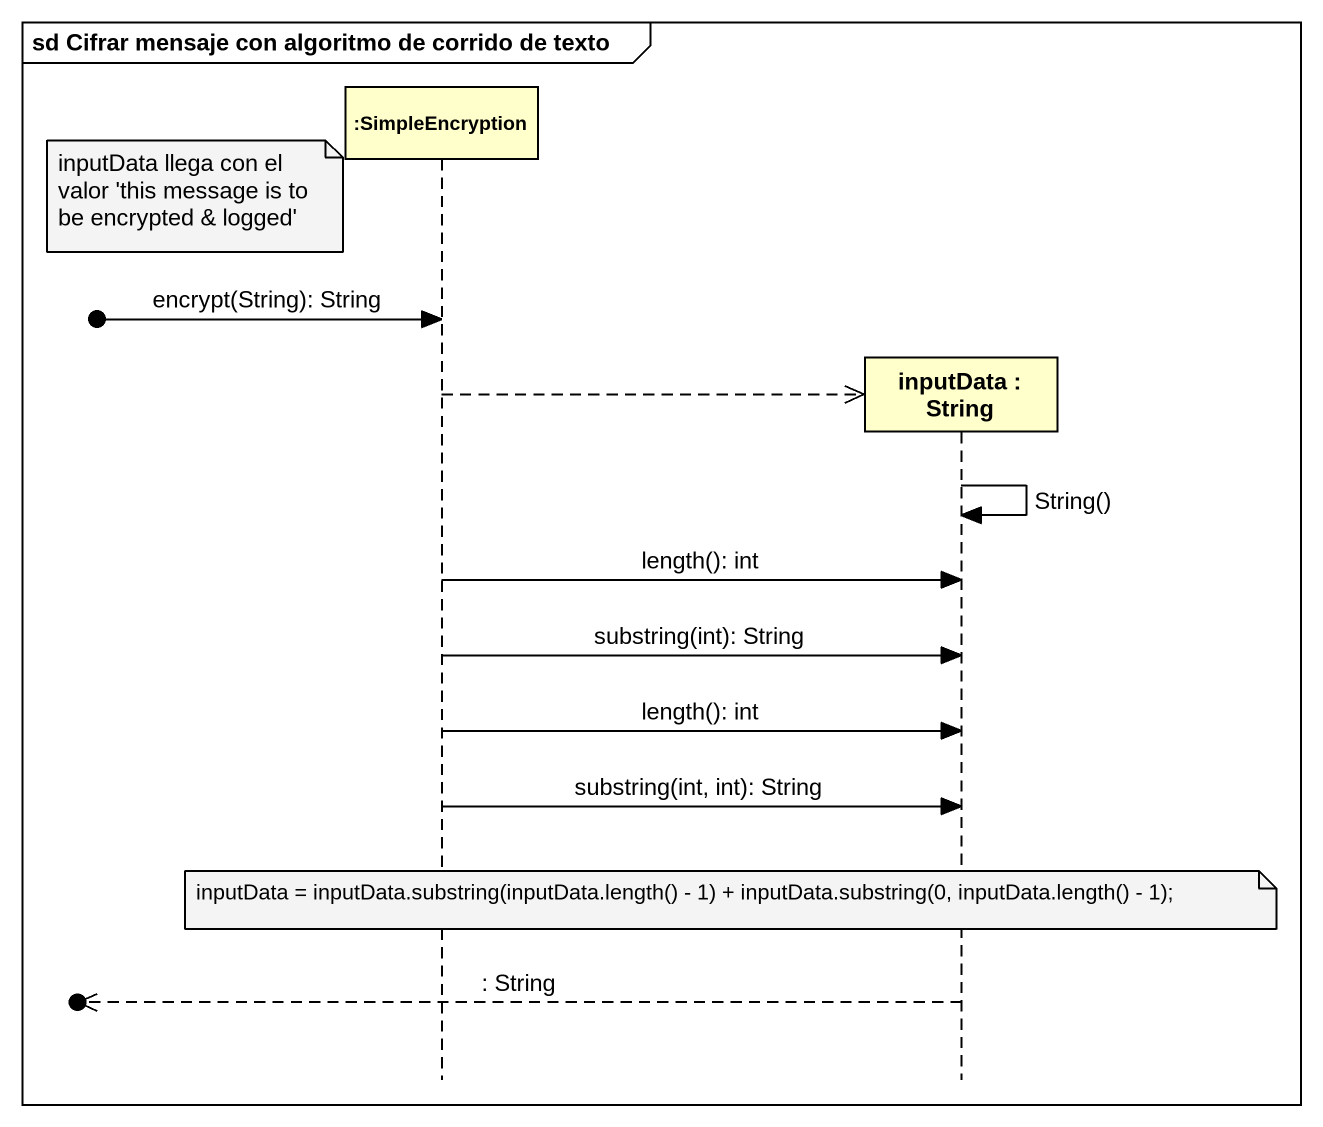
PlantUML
@startuml
mainframe sd Cifrar mensaje con algoritmo de corrido de texto
hide footbox
participant ":SimpleEncryption" as SimpleEncryption
participant "inputData : String" as inputData

note left of SimpleEncryption : inputData llega con el valor 'this message is to be encrypted & logged'
[o-> SimpleEncryption : encrypt(String): String
SimpleEncryption -->> inputData **
inputData -> inputData : String()
SimpleEncryption -> inputData : length(): int
SimpleEncryption -> inputData : substring(int): String
SimpleEncryption -> inputData : length(): int
SimpleEncryption -> inputData : substring(int, int): String
note over inputData : inputData = inputData.substring(inputData.length() - 1) + inputData.substring(0, inputData.length() - 1);
[o<<-- inputData : : String
@enduml
